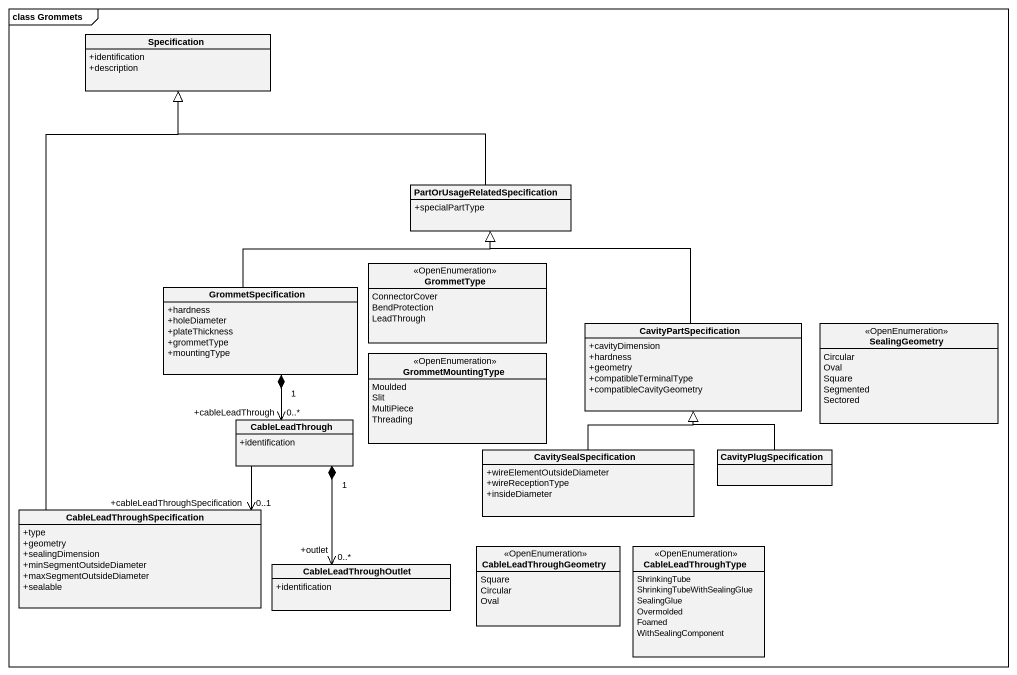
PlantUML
@startuml
mainframe class Grommets
hide circle
hide empty members
skinparam classAttributeIconSize 0
class Specification {
  +identification
  +description
}
class "PartOrUsageRelatedSpecification" as PartOrUsageRelatedSpecificat {
  +specialPartType
}
class GrommetSpecification {
  +hardness
  +holeDiameter
  +plateThickness
  +grommetType
  +mountingType
}
enum GrommetType <<OpenEnumeration>> {
  ConnectorCover
  BendProtection
  LeadThrough
}
class CavityPartSpecification {
  +cavityDimension
  +hardness
  +geometry
  +compatibleTerminalType
  +compatibleCavityGeometry
}
enum SealingGeometry <<OpenEnumeration>> {
  Circular
  Oval
  Square
  Segmented
  Sectored
}
enum GrommetMountingType <<OpenEnumeration>> {
  Moulded
  Slit
  MultiPiece
  Threading
}
class CableLeadThrough {
  +identification
}
class CavitySealSpecification {
  +wireElementOutsideDiameter
  +wireReceptionType
  +insideDiameter
}
class CavityPlugSpecification
class "CableLeadThroughSpecification" as CableLeadThroughSpecificatio {
  +type
  +geometry
  +sealingDimension
  +minSegmentOutsideDiameter
  +maxSegmentOutsideDiameter
  +sealable
}
class CableLeadThroughOutlet {
  +identification
}
enum CableLeadThroughGeometry <<OpenEnumeration>> {
  Square
  Circular
  Oval
}
enum CableLeadThroughType <<OpenEnumeration>> {
  ShrinkingTube
  ShrinkingTubeWithSealingGlue
  SealingGlue
  Overmolded
  Foamed
  WithSealingComponent
}
PartOrUsageRelatedSpecificat -left-|> Specification
GrommetSpecification -right-|> PartOrUsageRelatedSpecificat
GrommetSpecification "1" *--> "+cableLeadThrough\n0..*" CableLeadThrough
CavityPartSpecification -up-|> PartOrUsageRelatedSpecificat
CableLeadThrough --> "+cableLeadThroughSpecification\n0..1" CableLeadThroughSpecificatio
CableLeadThrough "1" *--> "0..*\n+outlet" CableLeadThroughOutlet
CavitySealSpecification -up-|> CavityPartSpecification
CavityPlugSpecification -up-|> CavityPartSpecification
CableLeadThroughSpecificatio -up-|> Specification
@enduml
